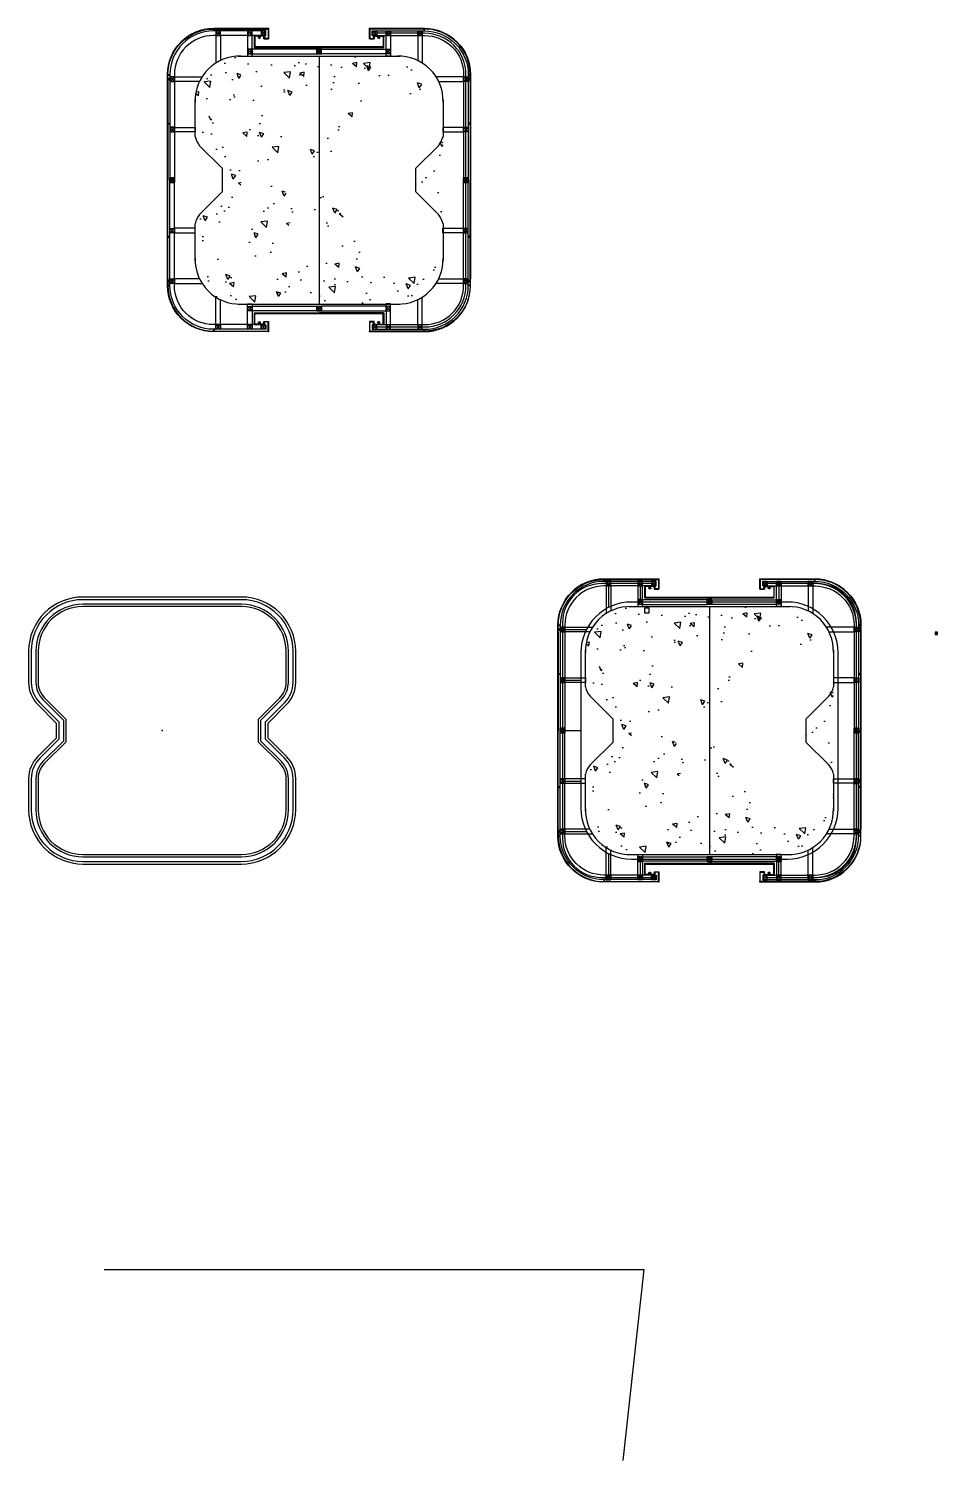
# Model space of a CAD drawing. Header units: millimetres. Extents: x -7838 to 162527, y -32093 to 60038.
# Drawn here: x -7838 to 2057, y -6338 to 9259 of the extents above; entities that cross this region are included whole.
import ezdxf

# ---------------------------------------------------------------- set-up
doc = ezdxf.new("R2010")
doc.units = ezdxf.units.MM
doc.linetypes.add('CENTER', pattern=[2, 1.25, -0.25, 0.25, -0.25])
for name, color, linetype in [('002 - STRUCTURAL STEEL', 4, 'Continuous'), ('A11_ALU.SOLID SHEET', 7, 'Continuous'), ('AR-TEXT-DIM', 7, 'Continuous'), ('AR_TVM', 7, 'Continuous'), ('CKST - Ex CL', 7, 'Continuous')]:
    doc.layers.add(name, color=color, linetype=linetype)
doc.layers.add('A-COLS  CUT', color=5, linetype='Continuous', lineweight=25)

# ---------------------------------------------------------------- blocks, each defined once
blk = doc.blocks.new('odofodlfd')
at = {"color": 8}
for p, q in [((18758, -67725), (18803, -67771)), ((18803, -67725), (18758, -67771))]:
    blk.add_line(p, q, dxfattribs=at)
at = {"color": 3, "linetype": 'Continuous'}
for points in [[(18806, -67723), (18806, -67773), (18756, -67773), (18756, -67723)], [(18803, -67725), (18803, -67771), (18758, -67771), (18758, -67725)]]:
    blk.add_lwpolyline(points, close=True, dxfattribs=at)
blk = doc.blocks.new('RERE')
at = {"color": 8}
for p, q in [((30880, -75163), (30877, -75163)), ((30881, -75143), (30879, -75145)), ((30879, -75148), (30879, -75149)), ((30879, -75149), (30879, -75150)), ((30879, -75151), (30879, -75152)), ((30879, -75152), (30879, -75153)), ((30879, -75154), (30879, -75155)), ((30879, -75155), (30879, -75156)), ((30879, -75157), (30879, -75158)), ((30879, -75158), (30879, -75161)), ((30881, -75142), (30881, -75165)), ((30881, -75143), (30881, -75145)), ((30881, -75163), (30884, -75163)), ((30882, -75146), (30882, -75146)), ((30882, -75147), (30882, -75148)), ((30882, -75149), (30882, -75150)), ((30882, -75150), (30882, -75151)), ((30882, -75152), (30882, -75153)), ((30882, -75153), (30882, -75154)), ((30882, -75155), (30882, -75156)), ((30882, -75156), (30882, -75157)), ((30882, -75158), (30882, -75159)), ((30882, -75159), (30882, -75161)), ((30882, -75159), (30882, -75161))]:
    blk.add_line(p, q, dxfattribs=at)
for points in [[(30880, -75164, -0.112935), (30877, -75163, -0.049876), (30877, -75161), (30885, -75161, -0.049876), (30884, -75163, -0.112935), (30881, -75164), (30881, -75163), (30880, -75163)], [(30882, -75147, 0.088633), (30881, -75147, 0.02265), (30879, -75146, -0.172253), (30879, -75145, 0.051159), (30883, -75147, -0.175035)], [(30882, -75149, 0.088633), (30881, -75148, 0.019108), (30879, -75147, -0.172253), (30879, -75147, 0.045962), (30883, -75148, -0.175035)], [(30882, -75150, 0.088633), (30881, -75150, 0.019108), (30879, -75149, -0.172253), (30879, -75149, 0.045962), (30883, -75150, -0.175035)], [(30882, -75152, 0.088633), (30881, -75151, 0.019108), (30879, -75150, -0.172253), (30879, -75150, 0.045962), (30883, -75151, -0.175035)], [(30882, -75153, 0.088633), (30881, -75153, 0.019108), (30879, -75152, -0.172253), (30879, -75152, 0.045962), (30883, -75153, -0.175035)], [(30882, -75155, 0.088633), (30881, -75154, 0.019108), (30879, -75154, -0.172253), (30879, -75153, 0.045962), (30883, -75154, -0.175035)], [(30882, -75156, 0.088633), (30881, -75156, 0.019108), (30879, -75155, -0.172253), (30879, -75155, 0.045962), (30883, -75156, -0.175035)], [(30882, -75158, 0.088633), (30881, -75157, 0.019108), (30879, -75157, -0.172253), (30879, -75156, 0.045962), (30883, -75157, -0.175035)], [(30882, -75159, 0.088633), (30881, -75159, 0.019108), (30879, -75158, -0.172253), (30879, -75158, 0.045962), (30883, -75159, -0.175035)]]:
    blk.add_lwpolyline(points, format="xyb", close=True, dxfattribs=at)
for points in [[(30882, -75146, 0.118829), (30881, -75145, 0.008765), (30880, -75145, -0.172253)], [(30882, -75145, -0.175035), (30882, -75146, 0.118829)]]:
    blk.add_lwpolyline(points, format="xyb", dxfattribs=at)
for centre, radius, start, end in [((30882, -75147), 3.04, 160.5824, 180), ((30875, -75173), 27.5, 74.8121, 82.581), ((30875, -75181), 33.6, 76.2776, 83.3035), ((30875, -75182), 33.6, 76.2776, 83.3035), ((30875, -75184), 33.6, 76.2776, 83.3035), ((30875, -75185), 33.6, 76.2776, 83.3035), ((30875, -75187), 33.6, 76.2776, 83.3035), ((30875, -75188), 33.6, 76.2776, 83.3035), ((30875, -75190), 33.6, 76.2776, 83.3035), ((30875, -75192), 33.6, 76.2776, 83.3035), ((30880, -75153), 7.89, 71.8171, 89.3728), ((30879, -75147), 3.04, 9.6975, 26.5651)]:
    blk.add_arc(centre, radius, start, end, dxfattribs=at)
blk = doc.blocks.new('EL1')
at = {"color": 1, "linetype": 'Continuous'}
for p, q in [((18256, -67419), (18256, -67119)), ((18306, -67419), (18306, -67147))]:
    blk.add_line(p, q, dxfattribs=at)
at = {"color": 2, "linetype": 'Continuous'}
for p, q in [((18677, -67290, 0), (19381, -67290, 0)), ((18681, -67294, 0), (19381, -67294, 0))]:
    blk.add_line(p, q, dxfattribs=at)
for points in [[(17731, -65844), (17731, -66919)], [(17735, -66919), (17735, -65844)], [(18677, -67290), (18677, -67416), (18780, -67416), (18780, -67412), (18681, -67412)], [(18681, -67412), (18681, -67295)]]:
    blk.add_lwpolyline(points, dxfattribs=at)
at = {"color": 1, "linetype": 'Continuous'}
for points in [[(18751, -67469), (18231, -67469, -0.41422), (17756, -66994), (17756, -65869)], [(18751, -67419), (18231, -67419, -0.41422), (17806, -66994), (17806, -65869)]]:
    blk.add_lwpolyline(points, format="xyb", dxfattribs=at)
blk.add_lwpolyline([(18031, -66369), (17806, -66369), (17806, -66419), (18031, -66419)], close=True, dxfattribs=at)
at = {"color": 2, "ltscale": 0.1}
for points in [[(17735, -66919), (17735, -66937), (17732, -66940), (17732, -66941), (17732, -66941), (17735, -66938), (17753, -66938), (17753, -66942), (17731, -66942), (17731, -66919)], [(17731, -66994), (17731, -66970), (17731, -66947), (17753, -66947), (17753, -66951), (17735, -66951), (17732, -66948), (17732, -66948), (17732, -66949), (17735, -66952), (17735, -66967), (17735, -66994)], [(18681, -67412), (18678, -67415), (18678, -67415), (18678, -67415), (18681, -67412)], [(18785, -67389), (18785, -67416), (18781, -67416), (18781, -67384), (18831, -67384), (18831, -67444)], [(18785, -67389), (18782, -67386), (18782, -67385), (18782, -67385), (18785, -67388)], [(18826, -67388), (18785, -67388)], [(18827, -67389), (18830, -67386), (18830, -67385), (18829, -67385), (18826, -67388)], [(18826, -67490), (18829, -67493), (18830, -67493), (18830, -67493), (18827, -67490)], [(18827, -67444), (18827, -67389)], [(18827, -67490), (18827, -67444)]]:
    blk.add_lwpolyline(points, dxfattribs=at)
for points in [[(18831, -67444), (18831, -67494), (18231, -67494, -0.41422), (17731, -66994)], [(17735, -66994, 0.41422), (18231, -67490), (18826, -67490)]]:
    blk.add_lwpolyline(points, format="xyb", dxfattribs=at)
at = {"color": 8}
blk.add_lwpolyline([(17740, -66936), (17755, -66936), (17755, -66951), (17754, -66951), (17754, -66937), (17740, -66937)], close=True, dxfattribs=at)
at = {"color": 1}
for points in [[(17740, -66953), (17755, -66953), (17755, -66938), (17754, -66938), (17754, -66952), (17740, -66952)], [(18787, -67398), (18787, -67418), (18767, -67418), (18767, -67417), (18786, -67417), (18786, -67398)]]:
    blk.add_lwpolyline(points, close=True, dxfattribs=at)
at = {"color": 1, "linetype": 'Continuous'}
blk.add_lwpolyline([(18078, -66919), (17806, -66919), (17806, -66969), (18106, -66969)], dxfattribs=at)
at = {"color": 1, "elevation": 0}
for points in [[(18601, -67194), (18651, -67194), (18651, -67419), (18601, -67419)], [(18651, -67219), (19356, -67219), (19356, -67269), (18651, -67269)]]:
    blk.add_lwpolyline(points, close=True, dxfattribs=at)
at = {"color": 2, "ltscale": 0.1, "elevation": 0}
blk.add_lwpolyline([(18681, -67295), (18678, -67292), (18678, -67291), (18678, -67291), (18681, -67294)], dxfattribs=at)
at = {"color": 8}
for centre in [(17728, -66944), (17729, -66944), (17730, -66944), (17731, -66944), (17732, -66944), (17733, -66944), (17734, -66944), (17735, -66944), (17736, -66944)]:
    blk.add_arc(centre, 4.09, 322.2935, 37.7065, dxfattribs=at)
at = {"layer": 'AR-TEXT-DIM', "color": 8, "linetype": 'CENTER', "ltscale": 0.03}
for q in [(18714, -67397), (18731, -67383), (18731, -67414), (18748, -67397)]:
    blk.add_line((18731, -67397), q, dxfattribs=at)
at = {"layer": 'AR-TEXT-DIM', "color": 1}
blk.add_circle((18731, -67397), 10, dxfattribs=at)
blk.add_circle((18731, -67397), 10, dxfattribs=at)
blk.add_circle((18731, -67397), 10, dxfattribs=at)
at = {"color": 8}
for p in [(-1000, 1903), (-1000, 1353), (-1000, 803), (-155, 503, 0), (600, 503, 0), (-500, 303), (-155, 303), (-5, 303)]:
    blk.add_blockref('odofodlfd', p, dxfattribs=at)
at = {"color": 8, "xscale": 0.7500000000000007, "yscale": 0.7500000000000007, "zscale": 0.7500000000000007, "rotation": 180}
blk.add_blockref('RERE', (41936, -123783), dxfattribs=at)
blk = doc.blocks.new('A$C867e22c0')
at = {"layer": 'A11_ALU.SOLID SHEET', "color": 1, "elevation": 0}
for points in [[(-1150, 1630), (-1150, 1650, 0.414213), (-1650, 1150), (-1630, 1150)], [(1150, 1630), (1150, 1650, -0.414213), (1650, 1150), (1630, 1150)], [(-1150, -1630), (-1150, -1650, -0.414213), (-1650, -1150), (-1630, -1150)], [(1150, -1630), (1150, -1650, 0.414213), (1650, -1150), (1630, -1150)]]:
    blk.add_lwpolyline(points, format="xyb", dxfattribs=at)
for points in [[(-600, 1572), (-600, 1540), (-550, 1540), (-550, 1650), (-608, 1650), (-1140, 1650), (-1140, 1630)], [(-601, 1572), (-704, 1572), (-704, 1454), (704, 1454), (704, 1572), (601, 1572)], [(600, 1572), (600, 1540), (550, 1540), (550, 1650), (608, 1650), (1140, 1650), (1140, 1630)], [(-1630, 1140), (-1650, 1140), (-1650, 620), (-1630, 620)], [(1630, 1140), (1650, 1140), (1650, 620), (1630, 620)], [(-1630, 610), (-1650, 610), (-1650, -610), (-1630, -610)], [(1630, 610), (1650, 610), (1650, -610), (1630, -610)], [(-1630, -1140), (-1650, -1140), (-1650, -620), (-1630, -620)], [(1630, -1140), (1650, -1140), (1650, -620), (1630, -620)], [(-600, -1560), (-600, -1540), (-550, -1540), (-550, -1650), (-608, -1650), (-1140, -1650), (-1140, -1630)], [(-601, -1572), (-704, -1572), (-704, -1454), (704, -1454), (704, -1572), (601, -1572)], [(600, -1560), (600, -1540), (550, -1540), (550, -1650), (608, -1650), (1140, -1650), (1140, -1630)]]:
    blk.add_lwpolyline(points, dxfattribs=at)
at = {"layer": 'A11_ALU.SOLID SHEET', "color": 1}
for p in [(-550, 1650, 0), (550, 1650, 0), (-550, -1650, 0), (550, -1650, 0)]:
    blk.add_point(p, dxfattribs=at)
blk = doc.blocks.new('*U245')
blk.add_lwpolyline([(-25, -25), (25, -25), (25, 25), (-25, 25)], close=True)
blk = doc.blocks.new('A$Cb8645559')
at = {"layer": '002 - STRUCTURAL STEEL'}
for p, q in [((-1100, 1600), (-1100, 1340)), ((-755, 1600), (-755, 1400)), ((755, 1600), (755, 1400)), ((-1600, 1100), (-1340, 1100)), ((-1600, 550), (-1400, 550)), ((-1600, 0), (-1400, 0)), ((-1600, -550), (-1400, -550)), ((-1600, -1100), (-1340, -1100)), ((-1100, -1340), (-1100, -1600)), ((-755, -1400), (-755, -1600)), ((755, -1600), (755, -1400))]:
    blk.add_line(p, q, dxfattribs=at)
for points in [[(-580, 1600), (-1175, 1600, 0.414214), (-1600, 1175), (-1600, -1175, 0.414214), (-1175, -1600), (-580, -1600)], [(580, -1600), (1175, -1600, 0.414214), (1600, -1175), (1600, 1175, 0.414214), (1175, 1600), (580, 1600)]]:
    blk.add_lwpolyline(points, format="xyb", dxfattribs=at)
blk.add_lwpolyline([(-1400, 850), (-1400, -850, 0.414214), (-850, -1400), (850, -1400, 0.414214), (1400, -850), (1400, 850, 0.414214), (850, 1400), (-850, 1400, 0.414214)], format="xyb", close=True, dxfattribs=at)
for p in [(-1100, 1600), (-605, 1600), (-755, 1400), (0, 1400), (-1600, 1100), (-1600, 550), (-1600, 0), (-1600, -550), (-1600, -1100), (-755, -1400), (0, -1400), (-1100, -1600)]:
    blk.add_blockref('*U245', p, dxfattribs=at)
at = {"layer": '002 - STRUCTURAL STEEL', "xscale": -1}
for p in [(605, 1600), (1100, 1600), (755, 1400), (1600, 1100), (1600, 550), (1600, 0), (1600, -550), (1600, -1100), (755, -1400), (1100, -1600)]:
    blk.add_blockref('*U245', p, dxfattribs=at)
at = {"layer": '002 - STRUCTURAL STEEL', "xscale": -1, "rotation": 180}
blk.add_blockref('*U245', (-605, -1600), dxfattribs=at)
at = {"layer": '002 - STRUCTURAL STEEL', "rotation": 180}
blk.add_blockref('*U245', (605, -1600), dxfattribs=at)

msp = doc.modelspace()

# ---------------------------------------------------------------- hatches: boundary and pattern name
at = {"layer": 'AR_TVM'}
h = msp.add_hatch(dxfattribs=at)
h.set_pattern_fill('AR-CONC', color=251, scale=3, angle=90, style=0)
h.set_pattern_definition([(140, (61168.24, 21989.82), (47.8173, 546.554), [57.15, -628.65]), (85, (61168.24, 21989.8), (-573.1705, -105.7303), [45.72, -502.9218]), (190.45144, (61172.2, 22035.37), (-525.3533, 440.8237), [48.57, -534.2707]), (136.1842, (61015.84, 21989.8), (126.127, 813.237), [85.725, -942.975]), (186.6356, (61026.35, 22057.6), (-742.278, 712.212), [72.855, -801.407]), (81.1842, (61015.8, 21989.8), (-742.278, 712.212), [68.58, -754.379]), (111, (61053.94, 22066.02), (306.7956, 454.8432), [57.15, -628.65]), (56, (61053.94, 22066), (-552.564, 185.406), [45.72, -502.92]), (161.45144, (61079.5, 22103.93), (-245.7683, 640.2493), [48.57, -534.27]), (127.5, (61168.24, 21989.82), (-253.6651, 9.2658), [0, -496.824, 0, -510.54, 0, -504.825]), (97.5, (61168.24, 21989.82), (-300.5417, 200.459), [0, -291.084, 0, -485.394, 0, -192.405]), (57.5, (61168.24, 21819.9), (17.18623, 406.7718), [0, -190.5, 0, -594.36, 0, -788.67]), (47.5, (61168.24, 21743.7), (-76.2795, 444.3875), [0, -247.65, 0, -394.716, 0, -560.07])])
edge = h.paths.add_edge_path()
edge.add_arc((-5540.83723, 6744.51541), 485.53885, 178.267050044, 271.732949956)
edge.add_arc((-5540.83723, 8473.88184), 485.53885, 88.267050044, 181.732949956)
edge.add_arc((-3811.4708, 6744.51541), 485.53885, 268.267050044, 361.732949956)
edge.add_arc((-3811.4708, 8473.88184), 485.53885, -1.732949956, 91.732949956)
edge.add_line((-5555.52045, 6259.19862), (-3796.78759, 6259.19862))
edge.add_line((-5555.52045, 8959.19862), (-3796.78759, 8959.19862))
edge.add_line((-6026.15402, 6729.83219), (-6026.15402, 7134.19862))
edge.add_arc((-5795.00215, 7081.12269), 237.16711, 139.801709187, 167.068188437, ccw=False)
edge.add_line((-5976.15402, 7234.19862), (-5726.15402, 7484.19862))
edge.add_line((-5726.15402, 7484.19862), (-5726.15402, 7734.19862))
edge.add_line((-5726.15402, 7734.19862), (-5976.15402, 7984.19862))
edge.add_arc((-5795.00215, 8137.27456), 237.16711, 192.931811558, 220.198290795, ccw=False)
edge.add_line((-6026.15402, 8084.19862), (-6026.15402, 8488.56505))
edge.add_line((-3326.15402, 8488.56505), (-3326.15402, 8084.19862))
edge.add_arc((-3557.30589, 8137.27456), 237.16711, -40.198290785, -12.931811575, ccw=False)
edge.add_line((-3376.15402, 7984.19862), (-3626.15402, 7734.19862))
edge.add_line((-3626.15402, 7734.19862), (-3626.15402, 7484.19862))
edge.add_line((-3626.15402, 7484.19862), (-3376.15402, 7234.19862))
edge.add_arc((-3557.30588, 7081.12269), 237.16711, 12.931811563, 40.198290796, ccw=False)
edge.add_line((-3326.15402, 7134.19862), (-3326.15402, 6729.83219))
h = msp.add_hatch(dxfattribs=at)
h.set_pattern_fill('AR-CONC', color=251, scale=3, angle=90, style=0)
h.set_pattern_definition([(140, (65419.54, 15993.6), (47.8173, 546.554), [57.15, -628.65]), (85, (65419.54, 15993.6), (-573.1705, -105.7303), [45.72, -502.9218]), (190.45144, (65423.5, 16039.15), (-525.3533, 440.8237), [48.57, -534.2707]), (136.1842, (65267.14, 15993.6), (126.127, 813.237), [85.725, -942.975]), (186.6356, (65277.65, 16061.4), (-742.278, 712.212), [72.855, -801.407]), (81.1842, (65267.1, 15993.6), (-742.278, 712.212), [68.58, -754.379]), (111, (65305.24, 16069.8), (306.7956, 454.8432), [57.15, -628.65]), (56, (65305.24, 16069.8), (-552.564, 185.406), [45.72, -502.92]), (161.45144, (65330.8, 16107.7), (-245.7683, 640.2493), [48.57, -534.27]), (127.5, (65419.54, 15993.6), (-253.6651, 9.2658), [0, -496.824, 0, -510.54, 0, -504.825]), (97.5, (65419.54, 15993.6), (-300.5417, 200.459), [0, -291.084, 0, -485.394, 0, -192.405]), (57.5, (65419.54, 15823.68), (17.18623, 406.7718), [0, -190.5, 0, -594.36, 0, -788.67]), (47.5, (65419.54, 15747.5), (-76.2795, 444.3875), [0, -247.65, 0, -394.716, 0, -560.07])])
edge = h.paths.add_edge_path()
edge.add_arc((-1289.53795, 748.29932), 485.53885, 178.267050044, 271.732949956)
edge.add_arc((-1289.53795, 2477.66575), 485.53885, 88.267050044, 181.732949956)
edge.add_arc((439.82848, 748.29932), 485.53885, 268.267050044, 361.732949956)
edge.add_arc((439.82848, 2477.66575), 485.53885, -1.732949956, 91.732949956)
edge.add_line((-1304.22116, 262.98253), (454.5117, 262.98253))
edge.add_line((-1304.22116, 2962.98253), (454.5117, 2962.98253))
edge.add_line((-1774.85473, 733.6161), (-1774.85473, 1137.98253))
edge.add_arc((-1543.70287, 1084.9066), 237.16711, 139.801709187, 167.068188437, ccw=False)
edge.add_line((-1724.85473, 1237.98253), (-1474.85473, 1487.98253))
edge.add_line((-1474.85473, 1487.98253), (-1474.85473, 1737.98253))
edge.add_line((-1474.85473, 1737.98253), (-1724.85473, 1987.98253))
edge.add_arc((-1543.70287, 2141.05847), 237.16711, 192.931811558, 220.198290795, ccw=False)
edge.add_line((-1774.85473, 2087.98253), (-1774.85473, 2492.34896))
edge.add_line((925.14527, 2492.34896), (925.14527, 2087.98253))
edge.add_arc((693.9934, 2141.05847), 237.16711, -40.198290785, -12.931811575, ccw=False)
edge.add_line((875.14527, 1987.98253), (625.14527, 1737.98253))
edge.add_line((625.14527, 1737.98253), (625.14527, 1487.98253))
edge.add_line((625.14527, 1487.98253), (875.14527, 1237.98253))
edge.add_arc((693.9934, 1084.9066), 237.16711, 12.931811563, 40.198290796, ccw=False)
edge.add_line((925.14527, 1137.98253), (925.14527, 733.6161))

# ---------------------------------------------------------------- linework, layer by layer
for p, q in [((-4676.15402, 8959.19862), (-4676.15402, 6259.19862)), ((-424.85473, 2962.98253), (-424.85473, 262.98253))]:
    msp.add_line(p, q)
for points in [[(-5276.14956, 6037.18452), (-5276.14956, 6069.14261), (-5226.15188, 6069.14261), (-5226.14754, 5959.16629), (-5826.04633, 5959.16629, -0.4142135624), (-6326.04633, 6459.16629), (-6326.04633, 8759.26339, -0.4142135624), (-5826.04633, 9259.26339), (-5226.14754, 9259.26339), (-5226.15188, 9149.28707), (-5276.14956, 9149.28707), (-5276.14956, 9181.24516)], [(-4076.15848, 6037.18452), (-4076.15848, 6069.14261), (-4126.15615, 6069.14261), (-4126.16049, 5959.16629), (-3526.26171, 5959.16629, 0.4142135624), (-3026.26171, 6459.16629), (-3026.26171, 8759.26339, 0.4142135624), (-3526.26171, 9259.26339), (-4126.16049, 9259.26339), (-4126.15615, 9149.28707), (-4076.15848, 9149.28707), (-4076.15848, 9181.24516)], [(-4076.15848, 9181.22895), (-4076.15848, 9149.27085), (-4126.15615, 9149.27085), (-4126.16049, 9259.24717), (-3526.26171, 9259.24717, -0.4142135624), (-3026.26171, 8759.24717), (-3026.26171, 7609.19862)], [(-4076.15848, 6037.1683), (-4076.15848, 6069.12639), (-4126.15615, 6069.12639), (-4126.16049, 5959.15008), (-3526.26171, 5959.15008, 0.4142135624), (-3026.26171, 6459.15008), (-3026.26171, 7609.19862)], [(-1024.85028, 40.96843), (-1024.85028, 72.92652), (-974.8526, 72.92652), (-974.84826, -37.0498), (-1574.74705, -37.0498, -0.4142135624), (-2074.74705, 462.9502), (-2074.74705, 2763.0473, -0.4142135624), (-1574.74705, 3263.0473), (-974.84826, 3263.0473), (-974.8526, 3153.07098), (-1024.85028, 3153.07098), (-1024.85028, 3185.02907)], [(175.14081, 40.96843), (175.14081, 72.92652), (125.14313, 72.92652), (125.13879, -37.0498), (725.03758, -37.0498, 0.4142135624), (1225.03758, 462.9502), (1225.03758, 2763.0473, 0.4142135624), (725.03758, 3263.0473), (125.13879, 3263.0473), (125.14313, 3153.07098), (175.14081, 3153.07098), (175.14081, 3185.02907)], [(175.14081, 3185.01286), (175.14081, 3153.05477), (125.14313, 3153.05477), (125.13879, 3263.03108), (725.03758, 3263.03108, -0.4142135624), (1225.03758, 2763.03108), (1225.03758, 1612.98253)], [(175.14081, 40.95221), (175.14081, 72.9103), (125.14313, 72.9103), (125.13879, -37.06601), (725.03758, -37.06601, 0.4142135624), (1225.03758, 462.93399), (1225.03758, 1612.98253)]]:
    msp.add_lwpolyline(points, format="xyb")
for points in [[(-5277.14956, 9181.22895), (-5380.14956, 9181.22895), (-5380.14956, 9055.27085), (-3972.15848, 9055.30392), (-3972.15848, 9181.22895), (-4075.15848, 9181.22895)], [(-5277.14956, 6037.1683), (-5380.14956, 6037.1683), (-5380.14956, 6163.12639), (-3972.15848, 6163.09333), (-3972.15848, 6037.1683), (-4075.15848, 6037.1683)], [(-1025.85028, 3185.01286), (-1128.85028, 3185.01286), (-1128.85028, 3059.05477), (279.14081, 3059.08783), (279.14081, 3185.01286), (176.14081, 3185.01286)], [(-1025.85028, 40.95221), (-1128.85028, 40.95221), (-1128.85028, 166.9103), (279.14081, 166.87724), (279.14081, 40.95221), (176.14081, 40.95221)], [(-7017.1582, -4258.7086), (-1140.58652, -4258.7086), (-1369.5438, -6337.66477)]]:
    msp.add_lwpolyline(points)
for points in [[(-1132.24411, 2894.50612), (-1082.24411, 2894.50612), (-1082.24411, 2944.50612), (-1132.24411, 2944.50612)], [(2031.96447, 2658.38182), (2056.96447, 2658.38182), (2056.96447, 2683.38182), (2031.96447, 2683.38182)]]:
    msp.add_lwpolyline(points, close=True)
for p in [(2044.46447, 2670.88182), (-6384.35629, 1612.98253, -0.00138)]:
    msp.add_point(p)
at = {"layer": 'A-COLS  CUT', "color": 4}
for points in [[(-5555.52045, 8959.19862), (-3796.78759, 8959.19862)], [(-6026.15402, 8084.19862), (-6026.15402, 8488.56505)], [(-3326.15402, 8488.56505), (-3326.15402, 8084.19862)], [(-5976.15402, 7234.19862), (-5726.15402, 7484.19862), (-5726.15402, 7734.19862), (-5976.15402, 7984.19862)], [(-3376.15402, 7984.19862), (-3626.15402, 7734.19862), (-3626.15402, 7484.19862), (-3376.15402, 7234.19862)], [(-6026.15402, 6729.83219), (-6026.15402, 7134.19862)], [(-3326.15402, 7134.19862), (-3326.15402, 6729.83219)], [(-5555.52045, 6259.19862), (-3796.78759, 6259.19862)], [(-1304.22116, 2962.98253), (454.5117, 2962.98253)], [(-1774.85473, 2087.98253), (-1774.85473, 2492.34896)], [(925.14527, 2492.34896), (925.14527, 2087.98253)], [(-1724.85473, 1237.98253), (-1474.85473, 1487.98253), (-1474.85473, 1737.98253), (-1724.85473, 1987.98253)], [(875.14527, 1987.98253), (625.14527, 1737.98253), (625.14527, 1487.98253), (875.14527, 1237.98253)], [(-1774.85473, 733.6161), (-1774.85473, 1137.98253)], [(925.14527, 1137.98253), (925.14527, 733.6161)], [(-1304.22116, 262.98253), (454.5117, 262.98253)]]:
    msp.add_lwpolyline(points, dxfattribs=at)
at = {"layer": 'A-COLS  CUT', "color": 1}
msp.add_lwpolyline([(-5230.35629, 1694.90432), (-5030.23288, 1895.02774, 0.1989123674), (-4930.35629, 2136.15115), (-4930.35629, 2477.98253, 0.4142135624), (-5519.35629, 3066.98253), (-7249.35629, 3066.98253, 0.4142135624), (-7838.35629, 2477.98253), (-7838.35629, 2136.15115, 0.1989123674), (-7738.47971, 1895.02774), (-7538.35629, 1694.90432), (-7538.35629, 1531.06075), (-7738.47971, 1330.93733, 0.1989123674), (-7838.35629, 1089.81392), (-7838.35629, 747.98253, 0.4142135624), (-7249.35629, 158.98253), (-5519.35629, 158.98253, 0.4142135624), (-4930.35629, 747.98253), (-4930.35629, 1089.81392, 0.1989123674), (-5030.23288, 1330.93733), (-5230.35629, 1531.06075)], format="xyb", close=True, dxfattribs=at)
at = {"layer": 'A-COLS  CUT', "color": 4}
for points in [[(-5259.35629, 1706.91652), (-5050.73898, 1915.53383, 0.1989123674), (-4959.35629, 2136.15115), (-4959.35629, 2477.98253, 0.4142135624), (-5519.35629, 3037.98253), (-7249.35629, 3037.98253, 0.4142135624), (-7809.35629, 2477.98253), (-7809.35629, 2136.15115, 0.1989123674), (-7717.97361, 1915.53383), (-7509.35629, 1706.91652), (-7509.35629, 1519.04855), (-7717.97361, 1310.43124, 0.1989123674), (-7809.35629, 1089.81392), (-7809.35629, 747.98253, 0.4142135624), (-7249.35629, 187.98253), (-5519.35629, 187.98253, 0.4142135624), (-4959.35629, 747.98253), (-4959.35629, 1089.81392, 0.1989123674), (-5050.73898, 1310.43124), (-5259.35629, 1519.04855)], [(-5309.35629, 1727.6272), (-5086.09432, 1950.88917, 0.1989123674), (-5009.35629, 2136.15115), (-5009.35629, 2477.98253, 0.4142135624), (-5519.35629, 2987.98253), (-7249.35629, 2987.98253, 0.4142135624), (-7759.35629, 2477.98253), (-7759.35629, 2136.15115, 0.1989123674), (-7682.61827, 1950.88917), (-7459.35629, 1727.6272), (-7459.35629, 1498.33787), (-7682.61827, 1275.0759, 0.1989123674), (-7759.35629, 1089.81392), (-7759.35629, 747.98253, 0.4142135624), (-7249.35629, 237.98253), (-5519.35629, 237.98253, 0.4142135624), (-5009.35629, 747.98253), (-5009.35629, 1089.81392, 0.1989123674), (-5086.09432, 1275.0759), (-5309.35629, 1498.33787)], [(-5334.35629, 1737.98253), (-5103.77199, 1968.56684, 0.1989123674), (-5034.35629, 2136.15115), (-5034.35629, 2477.98253, 0.4142135624), (-5519.35629, 2962.98253), (-7249.35629, 2962.98253, 0.4142135624), (-7734.35629, 2477.98253), (-7734.35629, 2136.15115, 0.1989123674), (-7664.9406, 1968.56684), (-7434.35629, 1737.98253), (-7434.35629, 1487.98253), (-7664.9406, 1257.39823, 0.1989123674), (-7734.35629, 1089.81392), (-7734.35629, 747.98253, 0.4142135624), (-7249.35629, 262.98253), (-5519.35629, 262.98253, 0.4142135624), (-5034.35629, 747.98253), (-5034.35629, 1089.81392, 0.1989123674), (-5103.77199, 1257.39823), (-5334.35629, 1487.98253)]]:
    msp.add_lwpolyline(points, format="xyb", close=True, dxfattribs=at)
for centre, radius, start, end in [((-5540.83723, 8473.88184), 485.53885, 88.267050044, 181.732949956), ((-3811.4708, 8473.88184), 485.53885, 358.267050044, 91.732949956), ((-5795.00215, 8137.27456), 237.16711, 192.931811571, 220.198290808), ((-3557.30588, 8137.27456), 237.16711, 319.80170922, 347.068188429), ((-5795.00215, 7081.12269), 237.16711, 139.801709192, 167.068188442), ((-3557.30588, 7081.12269), 237.16711, 12.931811558, 40.198290791), ((-5540.83723, 6744.51541), 485.53885, 178.267050044, 271.732949956), ((-3811.4708, 6744.51541), 485.53885, 268.267050044, 1.732949956), ((-1289.53795, 2477.66575), 485.53885, 88.267050044, 181.732949956), ((439.82848, 2477.66575), 485.53885, 358.267050044, 91.732949956), ((-1543.70287, 2141.05847), 237.16711, 192.931811571, 220.198290808), ((693.9934, 2141.05847), 237.16711, 319.801709219, 347.068188429), ((-1543.70287, 1084.9066), 237.16711, 139.801709192, 167.068188442), ((693.9934, 1084.9066), 237.16711, 12.931811558, 40.198290791), ((-1289.53795, 748.29932), 485.53885, 178.267050044, 271.732949956), ((439.82848, 748.29932), 485.53885, 268.267050044, 1.732949956)]:
    msp.add_arc(centre, radius, start, end, dxfattribs=at)
at = {"layer": 'CKST - Ex CL', "color": 3}
for points in [[(-4046.15848, 6009.16732), (-3526.26171, 6009.16732, 0.4142135624), (-3076.26273, 6459.16629), (-3076.26273, 8759.26339, 0.4142135624), (-3526.26171, 9209.26236), (-4046.15848, 9209.27085)], [(205.14081, 12.95123), (725.03758, 12.95123, 0.4142135624), (1175.03655, 462.9502), (1175.03655, 2763.0473, 0.4142135624), (725.03758, 3213.04627), (205.14081, 3213.05477)]]:
    msp.add_lwpolyline(points, format="xyb", dxfattribs=at)

# ---------------------------------------------------------------- block references
at = {"color": 8, "xscale": -1, "rotation": 180}
for p in [(-24056.77993, -58235.17602), (-19805.48065, -64231.39211)]:
    msp.add_blockref('EL1', p, dxfattribs=at)
for name, p in [('A$C867e22c0', (-4676.15402, 7609.19862)), ('A$C867e22c0', (-424.85473, 1612.98253)), ('A$Cb8645559', (-424.85473, 1612.98253))]:
    msp.add_blockref(name, p)
at = {"color": 8, "rotation": 180}
for p in [(14704.4719, -58235.17602), (18955.77118, -64231.39211)]:
    msp.add_blockref('EL1', p, dxfattribs=at)
at = {"color": 8}
for p in [(-24056.77993, 73453.58948), (-19805.48065, 67457.37339)]:
    msp.add_blockref('EL1', p, dxfattribs=at)
at = {"color": 8, "xscale": -1}
for p in [(14704.4719, 73453.58948), (18955.77118, 67457.37339)]:
    msp.add_blockref('EL1', p, dxfattribs=at)

doc.saveas('drawing.dxf')
